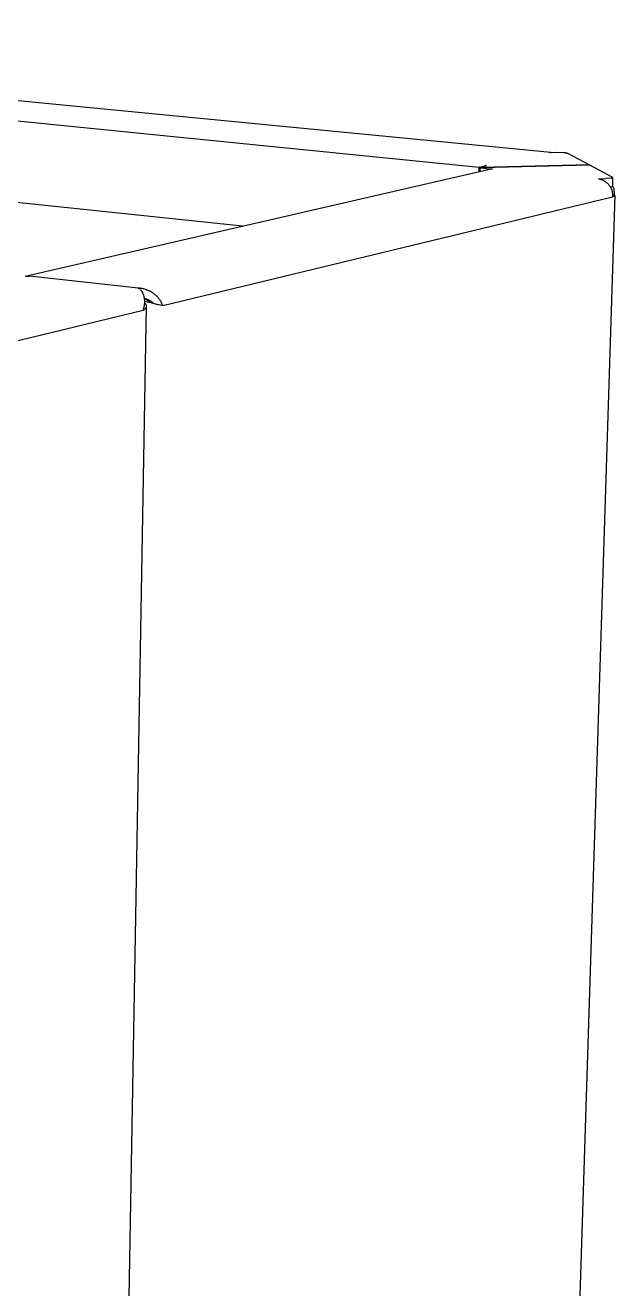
# Model space of a CAD drawing. Header units: millimetres. Extents: x -665 to 1920, y -373 to 1434.
# Drawn here: x 96.4 to 197.6, y 216.5 to 433.3 of the extents above; entities that cross this region are included whole.
import ezdxf

# ---------------------------------------------------------------- set-up
doc = ezdxf.new("R2010")
doc.units = ezdxf.units.MM
doc.header["$MEASUREMENT"] = 0
doc.layers.add('Domyślny', color=7, linetype='Continuous', true_color=0x000000)
doc.layers.add('Utwórz2D linie widoczne', color=7, linetype='Continuous', true_color=0x000000)

msp = doc.modelspace()

# ---------------------------------------------------------------- linework, layer by layer
at = {"layer": 'Domyślny'}
for p, q in [((-49, 431.3), (174.36, 408.89)), ((120.02, 385.18), (197.25, 403.83)), ((24.43, 362.1), (116.69, 384.38))]:
    msp.add_line(p, q, dxfattribs=at)
at = {"layer": 'Utwórz2D linie widoczne'}
for p, q in [((-38.03, 433.25), (186.62, 411.46)), ((133.71, 398.78), (-49.11, 418.05)), ((186.4, 411.44), (187.68, 411.47)), ((186.4, 411.44), (186.43, 411.45)), ((186.43, 411.45), (186.45, 411.45)), ((186.45, 411.45), (186.47, 411.45)), ((186.47, 411.45), (186.49, 411.46)), ((186.49, 411.46), (186.51, 411.46)), ((186.51, 411.46), (186.54, 411.46)), ((186.54, 411.46), (186.56, 411.46)), ((186.56, 411.46), (186.58, 411.46)), ((186.58, 411.46), (186.6, 411.46)), ((186.6, 411.46), (186.62, 411.46)), ((186.62, 411.46), (186.65, 411.46)), ((186.65, 411.46), (186.67, 411.45)), ((186.67, 411.45), (186.69, 411.45)), ((187.68, 411.47), (188.8, 411.43)), ((188.8, 411.43), (188.88, 411.43)), ((188.88, 411.43), (188.96, 411.42)), ((188.96, 411.42), (189.04, 411.41)), ((189.04, 411.41), (189.12, 411.4)), ((189.12, 411.4), (189.19, 411.38)), ((189.19, 411.38), (189.27, 411.36)), ((189.27, 411.36), (189.35, 411.34)), ((189.35, 411.34), (189.42, 411.32)), ((189.42, 411.32), (189.49, 411.29)), ((189.49, 411.29), (193.27, 409.28)), ((96.44, 390.18), (175.89, 408.52)), ((174.34, 408.16), (174.36, 408.89)), ((174.36, 408.89), (174.36, 408.9)), ((174.36, 408.9), (174.36, 408.9)), ((174.36, 408.9), (174.36, 408.9)), ((174.36, 408.9), (174.36, 408.9)), ((174.36, 408.9), (174.36, 408.9)), ((174.36, 408.9), (174.36, 408.9)), ((174.36, 408.9), (174.36, 408.9)), ((174.36, 408.9), (174.37, 408.9)), ((174.36, 408.88), (174.36, 408.89)), ((174.36, 408.89), (174.36, 408.89)), ((174.36, 408.89), (174.36, 408.89)), ((174.36, 408.89), (174.36, 408.89)), ((174.36, 408.89), (174.36, 408.89)), ((174.36, 408.89), (174.36, 408.89)), ((174.36, 408.89), (174.36, 408.89)), ((174.36, 408.89), (174.36, 408.89)), ((174.36, 408.89), (174.36, 408.89)), ((174.36, 408.89), (174.36, 408.89)), ((174.36, 408.89), (174.36, 408.89)), ((174.36, 408.89), (174.36, 408.89)), ((174.36, 408.89), (174.36, 408.89)), ((174.36, 408.89), (174.36, 408.89)), ((174.36, 408.89), (174.36, 408.89)), ((174.36, 408.89), (174.36, 408.89)), ((174.36, 408.89), (174.36, 408.89)), ((174.36, 408.89), (174.36, 408.89)), ((174.36, 408.89), (174.36, 408.89)), ((174.36, 408.89), (174.36, 408.89)), ((174.36, 408.89), (174.36, 408.89)), ((174.36, 408.89), (174.36, 408.89)), ((174.36, 408.89), (174.36, 408.89)), ((174.36, 408.89), (174.36, 408.89)), ((174.36, 408.89), (174.36, 408.89)), ((174.36, 408.89), (174.36, 408.89)), ((174.36, 408.89), (174.36, 408.89)), ((174.36, 408.89), (174.36, 408.89)), ((174.36, 408.89), (174.36, 408.89)), ((174.36, 408.89), (174.36, 408.89)), ((174.36, 408.89), (174.36, 408.89)), ((174.36, 408.89), (174.36, 408.89)), ((174.36, 408.89), (174.36, 408.89)), ((174.36, 408.89), (174.36, 408.89)), ((174.36, 408.89), (174.36, 408.89)), ((174.36, 408.89), (174.36, 408.89)), ((174.36, 408.89), (174.36, 408.89)), ((174.36, 408.89), (174.36, 408.89)), ((174.36, 408.89), (174.36, 408.89)), ((174.36, 408.89), (174.36, 408.89)), ((174.36, 408.89), (174.36, 408.89)), ((174.36, 408.89), (174.36, 408.89)), ((174.36, 408.89), (174.36, 408.89)), ((174.36, 408.89), (174.36, 408.89)), ((174.36, 408.89), (174.36, 408.89)), ((174.36, 408.89), (174.36, 408.89)), ((174.36, 408.89), (174.36, 408.89)), ((174.36, 408.89), (174.36, 408.89)), ((174.36, 408.89), (174.36, 408.89)), ((174.36, 408.89), (174.36, 408.89)), ((174.36, 408.89), (174.36, 408.89)), ((174.36, 408.89), (174.36, 408.89)), ((174.36, 408.89), (174.36, 408.89)), ((174.36, 408.89), (174.36, 408.89)), ((174.36, 408.89), (174.36, 408.89)), ((174.36, 408.89), (174.36, 408.89)), ((174.36, 408.89), (174.36, 408.89)), ((174.37, 408.88), (174.36, 408.88)), ((174.36, 408.88), (174.36, 408.88)), ((174.36, 408.88), (174.36, 408.88)), ((174.36, 408.88), (174.36, 408.88)), ((174.36, 408.88), (174.36, 408.88)), ((174.36, 408.88), (174.36, 408.88)), ((174.36, 408.88), (174.36, 408.88)), ((174.36, 408.88), (174.36, 408.88)), ((174.37, 408.9), (174.37, 408.9)), ((174.37, 408.9), (174.37, 408.9)), ((174.37, 408.9), (174.37, 408.9)), ((174.37, 408.9), (174.37, 408.9)), ((174.37, 408.9), (174.37, 408.9)), ((174.37, 408.9), (174.37, 408.9)), ((174.37, 408.9), (174.38, 408.9)), ((174.38, 408.88), (174.37, 408.88)), ((174.37, 408.88), (174.37, 408.88)), ((174.37, 408.88), (174.37, 408.88)), ((174.37, 408.88), (174.37, 408.88)), ((174.37, 408.88), (174.37, 408.88)), ((174.37, 408.88), (174.37, 408.88)), ((174.37, 408.88), (174.37, 408.88)), ((174.38, 408.9), (175.55, 409.17)), ((174.38, 408.9), (174.38, 408.9)), ((174.38, 408.9), (174.38, 408.9)), ((174.39, 408.88), (174.38, 408.88)), ((174.38, 408.88), (174.38, 408.88)), ((174.38, 408.88), (174.38, 408.88)), ((174.39, 408.87), (174.39, 408.88)), ((174.4, 408.87), (174.39, 408.87)), ((174.41, 408.87), (174.4, 408.87)), ((174.42, 408.87), (174.41, 408.87)), ((174.44, 408.87), (174.42, 408.87)), ((174.45, 408.87), (174.44, 408.87)), ((174.49, 408.86), (174.45, 408.87)), ((174.52, 408.86), (174.49, 408.86)), ((174.51, 408.2), (174.53, 408.79)), ((174.56, 408.86), (174.52, 408.86)), ((174.53, 408.79), (174.53, 408.8)), ((174.53, 408.8), (174.53, 408.8)), ((174.53, 408.8), (174.53, 408.8)), ((174.53, 408.8), (174.53, 408.8)), ((174.53, 408.8), (174.53, 408.8)), ((174.53, 408.8), (174.53, 408.8)), ((174.53, 408.8), (174.53, 408.8)), ((174.53, 408.8), (174.53, 408.8)), ((174.53, 408.8), (174.53, 408.8)), ((174.53, 408.8), (174.53, 408.8)), ((174.53, 408.8), (174.53, 408.8)), ((174.53, 408.8), (174.53, 408.8)), ((174.53, 408.8), (174.53, 408.8)), ((174.53, 408.8), (174.53, 408.8)), ((174.53, 408.8), (174.53, 408.8)), ((174.53, 408.8), (174.53, 408.8)), ((174.53, 408.8), (174.53, 408.8)), ((174.53, 408.8), (174.53, 408.8)), ((174.53, 408.8), (174.53, 408.8)), ((174.53, 408.8), (174.53, 408.8)), ((174.53, 408.8), (174.53, 408.8)), ((174.53, 408.8), (174.53, 408.8)), ((174.53, 408.8), (174.53, 408.8)), ((174.53, 408.8), (174.53, 408.8)), ((174.53, 408.8), (174.53, 408.8)), ((174.53, 408.8), (174.53, 408.8)), ((174.53, 408.8), (174.53, 408.8)), ((174.53, 408.8), (174.53, 408.8)), ((174.53, 408.8), (174.53, 408.8)), ((174.53, 408.8), (174.53, 408.8)), ((174.53, 408.8), (174.53, 408.8)), ((174.53, 408.8), (174.54, 408.8)), ((174.54, 408.79), (174.53, 408.79)), ((174.53, 408.79), (174.53, 408.79)), ((174.53, 408.79), (174.53, 408.79)), ((174.53, 408.79), (174.53, 408.79)), ((174.53, 408.79), (174.53, 408.79)), ((174.53, 408.79), (174.53, 408.79)), ((174.53, 408.79), (174.53, 408.79)), ((174.53, 408.79), (174.53, 408.79)), ((174.53, 408.79), (174.53, 408.79)), ((174.53, 408.79), (174.53, 408.79)), ((174.53, 408.79), (174.53, 408.79)), ((174.53, 408.79), (174.53, 408.79)), ((174.53, 408.79), (174.53, 408.79)), ((174.53, 408.79), (174.53, 408.79)), ((174.53, 408.79), (174.53, 408.79)), ((174.53, 408.79), (174.53, 408.79)), ((174.53, 408.79), (174.53, 408.79)), ((174.53, 408.79), (174.53, 408.79)), ((174.53, 408.79), (174.53, 408.79)), ((174.53, 408.79), (174.53, 408.79)), ((174.53, 408.79), (174.53, 408.79)), ((174.53, 408.79), (174.53, 408.79)), ((174.53, 408.79), (174.53, 408.79)), ((174.53, 408.79), (174.53, 408.79)), ((174.53, 408.79), (174.53, 408.79)), ((174.53, 408.79), (174.53, 408.79)), ((174.53, 408.79), (174.53, 408.79)), ((174.53, 408.79), (174.53, 408.79)), ((174.53, 408.79), (174.53, 408.79)), ((174.53, 408.79), (174.53, 408.79)), ((174.53, 408.79), (174.53, 408.79)), ((174.53, 408.79), (174.53, 408.79)), ((174.53, 408.79), (174.53, 408.79)), ((174.53, 408.79), (174.53, 408.79)), ((174.53, 408.79), (174.53, 408.79)), ((174.53, 408.79), (174.53, 408.79)), ((174.53, 408.79), (174.53, 408.79)), ((174.53, 408.79), (174.53, 408.79)), ((174.53, 408.79), (174.53, 408.79)), ((174.53, 408.79), (174.53, 408.79)), ((174.54, 408.8), (174.55, 408.81)), ((174.54, 408.8), (174.54, 408.8)), ((174.54, 408.8), (174.54, 408.8)), ((174.54, 408.8), (174.54, 408.8)), ((174.54, 408.8), (174.54, 408.8)), ((174.54, 408.8), (174.54, 408.8)), ((174.54, 408.8), (174.54, 408.8)), ((174.54, 408.8), (174.54, 408.8)), ((174.54, 408.78), (174.54, 408.79)), ((174.54, 408.79), (174.54, 408.79)), ((174.54, 408.79), (174.54, 408.79)), ((174.54, 408.79), (174.54, 408.79)), ((174.55, 408.78), (174.54, 408.78)), ((174.54, 408.78), (174.54, 408.78)), ((174.54, 408.78), (174.54, 408.78)), ((174.57, 408.81), (174.55, 408.81)), ((174.55, 408.81), (174.55, 408.81)), ((174.55, 408.81), (174.55, 408.81)), ((174.56, 408.78), (174.55, 408.78)), ((174.55, 408.78), (174.55, 408.78)), ((174.55, 408.78), (174.55, 408.78)), ((174.59, 408.86), (174.56, 408.86)), ((174.57, 408.78), (174.56, 408.78)), ((174.56, 408.78), (174.56, 408.78)), ((174.59, 408.81), (174.57, 408.81)), ((174.58, 408.77), (174.57, 408.78)), ((174.59, 408.77), (174.58, 408.77)), ((193.27, 409.28), (174.59, 408.86)), ((174.61, 408.82), (174.59, 408.81)), ((174.61, 408.77), (174.59, 408.77)), ((174.63, 408.82), (174.61, 408.82)), ((174.62, 408.77), (174.61, 408.77)), ((174.62, 408.77), (176.62, 408.57)), ((174.65, 408.82), (174.63, 408.82)), ((174.67, 408.82), (174.65, 408.82)), ((193.35, 409.24), (174.67, 408.82)), ((175.33, 409.13), (175.31, 409.12)), ((175.35, 409.14), (175.33, 409.13)), ((175.38, 409.15), (175.35, 409.14)), ((175.41, 409.15), (175.38, 409.15)), ((175.43, 409.16), (175.41, 409.15)), ((175.46, 409.17), (175.43, 409.16)), ((175.48, 409.18), (175.46, 409.17)), ((175.48, 409.18), (175.48, 409.16)), ((175.55, 409.17), (175.48, 409.18)), ((175.96, 408.53), (175.89, 408.52)), ((176.03, 408.55), (175.96, 408.53)), ((176.1, 408.56), (176.03, 408.55)), ((176.17, 408.56), (176.1, 408.56)), ((176.24, 408.57), (176.17, 408.56)), ((176.3, 408.57), (176.24, 408.57)), ((176.37, 408.57), (176.3, 408.57)), ((176.44, 408.57), (176.37, 408.57)), ((176.51, 408.57), (176.44, 408.57)), ((176.58, 408.56), (176.51, 408.57)), ((176.62, 408.57), (176.58, 408.56)), ((193.27, 409.28), (193.27, 409.24)), ((197.2, 407.19), (193.35, 409.24)), ((194.84, 406.91), (196.15, 406.94)), ((194.84, 406.91), (194.94, 406.89)), ((194.94, 406.89), (195.04, 406.87)), ((195.04, 406.87), (195.13, 406.84)), ((195.13, 406.84), (195.23, 406.81)), ((195.23, 406.81), (195.32, 406.78)), ((195.32, 406.78), (195.42, 406.75)), ((195.42, 406.75), (195.51, 406.71)), ((195.51, 406.71), (195.6, 406.67)), ((195.6, 406.67), (195.69, 406.62)), ((195.69, 406.62), (195.78, 406.57)), ((195.78, 406.57), (195.86, 406.52)), ((195.86, 406.52), (195.95, 406.47)), ((195.95, 406.47), (196.03, 406.41)), ((196.03, 406.41), (196.11, 406.35)), ((196.11, 406.35), (196.19, 406.29)), ((197.06, 407.02), (196.15, 406.94)), ((196.19, 406.29), (196.26, 406.23)), ((196.26, 406.23), (196.34, 406.16)), ((196.34, 406.16), (196.41, 406.09)), ((196.41, 406.09), (196.48, 406.02)), ((196.48, 406.02), (196.54, 405.95)), ((196.54, 405.95), (196.61, 405.87)), ((196.61, 405.87), (196.67, 405.79)), ((196.67, 405.79), (196.73, 405.71)), ((196.73, 405.71), (196.78, 405.63)), ((196.78, 405.63), (196.84, 405.54)), ((196.84, 405.54), (196.89, 405.46)), ((196.84, 405.5), (196.9, 405.51)), ((196.89, 405.46), (196.93, 405.37)), ((196.9, 405.51), (196.96, 405.52)), ((196.93, 405.37), (196.98, 405.28)), ((196.96, 405.52), (197.01, 405.53)), ((197.01, 405.53), (197.21, 405.64)), ((197.06, 407.02), (197.09, 407.03)), ((197.09, 407.03), (197.11, 407.04)), ((197.11, 407.04), (197.12, 407.04)), ((197.12, 407.04), (197.14, 407.05)), ((197.14, 407.05), (197.15, 407.05)), ((197.15, 407.05), (197.16, 407.06)), ((197.16, 407.06), (197.18, 407.06)), ((197.18, 407.06), (197.19, 407.06)), ((197.19, 407.06), (197.19, 407.07)), ((197.19, 407.07), (197.2, 407.07)), ((197.35, 405.52), (197.19, 405.6)), ((197.2, 407.18), (197.2, 407.19)), ((197.21, 407.18), (197.2, 407.18)), ((197.2, 407.07), (197.2, 407.07)), ((197.2, 407.07), (197.21, 407.07)), ((197.22, 407.18), (197.21, 407.18)), ((197.21, 407.18), (197.21, 407.18)), ((197.25, 407.12), (197.21, 405.64)), ((197.21, 407.07), (197.21, 407.08)), ((197.21, 407.08), (197.22, 407.08)), ((197.22, 407.17), (197.22, 407.18)), ((197.23, 407.17), (197.22, 407.17)), ((197.22, 407.17), (197.22, 407.17)), ((197.22, 407.08), (197.23, 407.09)), ((197.22, 407.08), (197.22, 407.08)), ((197.22, 407.08), (197.22, 407.08)), ((197.23, 407.16), (197.23, 407.17)), ((197.24, 407.16), (197.23, 407.16)), ((197.23, 407.16), (197.23, 407.16)), ((197.23, 407.16), (197.23, 407.16)), ((197.23, 407.16), (197.23, 407.16)), ((197.23, 407.09), (197.23, 407.09)), ((197.23, 407.09), (197.23, 407.09)), ((197.23, 407.09), (197.23, 407.09)), ((197.23, 407.09), (197.23, 407.09)), ((197.23, 407.09), (197.24, 407.09)), ((197.24, 407.15), (197.24, 407.16)), ((197.24, 407.16), (197.24, 407.16)), ((197.24, 407.16), (197.24, 407.16)), ((197.24, 407.16), (197.24, 407.16)), ((197.25, 407.15), (197.24, 407.15)), ((197.24, 407.15), (197.24, 407.15)), ((197.24, 407.15), (197.24, 407.15)), ((197.24, 407.15), (197.24, 407.15)), ((197.24, 407.15), (197.24, 407.15)), ((197.24, 407.1), (197.25, 407.11)), ((197.24, 407.09), (197.24, 407.1)), ((197.24, 407.1), (197.24, 407.1)), ((197.24, 407.1), (197.24, 407.1)), ((197.24, 407.1), (197.24, 407.1)), ((197.24, 407.1), (197.24, 407.1)), ((197.24, 407.1), (197.24, 407.1)), ((197.24, 407.1), (197.24, 407.1)), ((197.24, 407.1), (197.24, 407.1)), ((197.25, 407.14), (197.25, 407.15)), ((197.25, 407.15), (197.25, 407.15)), ((197.25, 407.13), (197.25, 407.14)), ((197.25, 407.14), (197.25, 407.14)), ((197.25, 407.14), (197.25, 407.14)), ((197.25, 407.14), (197.25, 407.14)), ((197.25, 407.14), (197.25, 407.14)), ((197.25, 407.14), (197.25, 407.14)), ((197.25, 407.14), (197.25, 407.14)), ((197.25, 407.14), (197.25, 407.14)), ((197.25, 407.14), (197.25, 407.14)), ((197.25, 407.14), (197.25, 407.14)), ((197.25, 407.14), (197.25, 407.14)), ((197.25, 407.14), (197.25, 407.14)), ((197.25, 407.12), (197.25, 407.13)), ((197.25, 407.13), (197.25, 407.13)), ((197.25, 407.13), (197.25, 407.13)), ((197.25, 407.13), (197.25, 407.13)), ((197.25, 407.13), (197.25, 407.13)), ((197.25, 407.13), (197.25, 407.13)), ((197.25, 407.13), (197.25, 407.13)), ((197.25, 407.13), (197.25, 407.13)), ((197.25, 407.13), (197.25, 407.13)), ((197.25, 407.13), (197.25, 407.13)), ((197.25, 407.13), (197.25, 407.13)), ((197.25, 407.13), (197.25, 407.13)), ((197.25, 407.13), (197.25, 407.13)), ((197.25, 407.13), (197.25, 407.13)), ((197.25, 407.13), (197.25, 407.13)), ((197.25, 407.11), (197.25, 407.12)), ((197.25, 407.12), (197.25, 407.12)), ((197.25, 407.12), (197.25, 407.12)), ((197.25, 407.12), (197.25, 407.12)), ((197.25, 407.12), (197.25, 407.12)), ((197.25, 407.12), (197.25, 407.12)), ((197.25, 407.12), (197.25, 407.12)), ((197.25, 407.12), (197.25, 407.12)), ((197.25, 407.12), (197.25, 407.12)), ((197.25, 407.12), (197.25, 407.12)), ((197.25, 407.12), (197.25, 407.12)), ((197.25, 407.12), (197.25, 407.12)), ((197.25, 407.12), (197.25, 407.12)), ((197.25, 407.12), (197.25, 407.12)), ((197.25, 407.12), (197.25, 407.12)), ((197.25, 407.11), (197.25, 407.11)), ((197.25, 407.11), (197.25, 407.11)), ((197.25, 407.11), (197.25, 407.11)), ((197.25, 407.11), (197.25, 407.11)), ((197.25, 407.11), (197.25, 407.11)), ((197.25, 407.11), (197.25, 407.11)), ((197.25, 407.11), (197.25, 407.11)), ((197.25, 407.11), (197.25, 407.11)), ((197.25, 407.11), (197.25, 407.11)), ((197.37, 405.48), (197.35, 405.52)), ((197.39, 405.44), (197.37, 405.48)), ((197.41, 405.4), (197.39, 405.44)), ((197.43, 405.37), (197.41, 405.4)), ((197.45, 405.33), (197.43, 405.37)), ((197.62, 404.02), (188.2, 108.36)), ((196.98, 405.28), (197.02, 405.19)), ((197.02, 405.19), (197.06, 405.1)), ((197.06, 405.1), (197.09, 405)), ((197.09, 405), (197.12, 404.91)), ((197.12, 404.91), (197.15, 404.81)), ((197.15, 404.81), (197.18, 404.72)), ((197.18, 404.72), (197.2, 404.62)), ((197.2, 404.62), (197.22, 404.52)), ((197.22, 404.52), (197.23, 404.42)), ((197.23, 404.42), (197.24, 404.33)), ((197.24, 404.33), (197.25, 404.23)), ((197.51, 404.14), (197.24, 404.14)), ((197.25, 404.23), (197.25, 404.13)), ((197.25, 404.13), (197.26, 404.03)), ((197.26, 404.03), (197.25, 403.93)), ((197.25, 403.93), (197.25, 403.83)), ((197.31, 403.85), (197.25, 403.83)), ((197.34, 403.85), (197.31, 403.85)), ((197.37, 403.86), (197.34, 403.85)), ((197.4, 403.87), (197.37, 403.86)), ((197.43, 403.88), (197.4, 403.87)), ((197.45, 403.89), (197.43, 403.88)), ((197.46, 405.29), (197.45, 405.33)), ((197.47, 403.9), (197.45, 403.89)), ((197.48, 405.25), (197.46, 405.29)), ((197.49, 403.91), (197.47, 403.9)), ((197.49, 405.21), (197.48, 405.25)), ((197.5, 405.17), (197.49, 405.21)), ((197.5, 403.91), (197.49, 403.91)), ((197.51, 405.13), (197.5, 405.17)), ((197.51, 403.92), (197.5, 403.91)), ((197.52, 405.08), (197.51, 405.13)), ((197.53, 404.66), (197.51, 404.14)), ((197.51, 404.14), (197.52, 404.14)), ((197.52, 403.92), (197.51, 403.92)), ((197.53, 405.04), (197.52, 405.08)), ((197.52, 404.14), (197.53, 404.13)), ((197.53, 403.93), (197.52, 403.92)), ((197.53, 405), (197.53, 405.04)), ((197.54, 404.96), (197.53, 405)), ((197.53, 404.7), (197.54, 404.75)), ((197.53, 404.66), (197.53, 404.7)), ((197.53, 404.13), (197.54, 404.13)), ((197.54, 403.93), (197.53, 403.93)), ((197.54, 404.92), (197.54, 404.96)), ((197.54, 404.87), (197.54, 404.92)), ((197.54, 404.83), (197.54, 404.87)), ((197.54, 404.79), (197.54, 404.83)), ((197.54, 404.75), (197.54, 404.79)), ((197.54, 404.13), (197.55, 404.12)), ((197.55, 403.94), (197.54, 403.93)), ((197.55, 404.12), (197.55, 404.12)), ((197.55, 404.12), (197.56, 404.11)), ((197.56, 403.94), (197.55, 403.94)), ((197.56, 404.11), (197.57, 404.11)), ((197.57, 403.95), (197.56, 403.95)), ((197.56, 403.95), (197.56, 403.94)), ((197.57, 404.11), (197.57, 404.1)), ((197.57, 404.1), (197.58, 404.1)), ((197.58, 403.96), (197.57, 403.95)), ((197.57, 403.95), (197.57, 403.95)), ((197.58, 404.1), (197.58, 404.1)), ((197.58, 404.1), (197.58, 404.09)), ((197.58, 404.09), (197.58, 404.09)), ((197.58, 404.09), (197.59, 404.09)), ((197.59, 403.97), (197.58, 403.96)), ((197.58, 403.96), (197.58, 403.96)), ((197.58, 403.96), (197.58, 403.96)), ((197.58, 403.96), (197.58, 403.96)), ((197.59, 404.09), (197.59, 404.09)), ((197.59, 404.09), (197.59, 404.08)), ((197.59, 404.08), (197.59, 404.08)), ((197.59, 404.08), (197.6, 404.08)), ((197.6, 403.98), (197.59, 403.98)), ((197.59, 403.98), (197.59, 403.97)), ((197.59, 403.97), (197.59, 403.97)), ((197.59, 403.97), (197.59, 403.97)), ((197.6, 404.08), (197.6, 404.08)), ((197.6, 404.08), (197.6, 404.07)), ((197.6, 404.07), (197.6, 404.07)), ((197.6, 404.07), (197.6, 404.07)), ((197.6, 404.07), (197.61, 404.07)), ((197.61, 403.99), (197.6, 403.99)), ((197.6, 403.99), (197.6, 403.99)), ((197.6, 403.99), (197.6, 403.98)), ((197.6, 403.98), (197.6, 403.98)), ((197.6, 403.98), (197.6, 403.98)), ((197.61, 404.07), (197.61, 404.06)), ((197.61, 404.06), (197.61, 404.06)), ((197.61, 404.06), (197.61, 404.06)), ((197.61, 404.06), (197.61, 404.05)), ((197.61, 404.05), (197.61, 404.05)), ((197.61, 404.05), (197.61, 404.05)), ((197.61, 404.05), (197.61, 404.05)), ((197.61, 404.05), (197.61, 404.05)), ((197.61, 404.05), (197.61, 404.05)), ((197.61, 404.05), (197.61, 404.05)), ((197.61, 404.05), (197.61, 404.05)), ((197.61, 404.05), (197.61, 404.04)), ((197.61, 404.04), (197.62, 404.04)), ((197.62, 404.01), (197.61, 404.01)), ((197.61, 404.01), (197.61, 404.01)), ((197.61, 404.01), (197.61, 404.01)), ((197.61, 404.01), (197.61, 404.01)), ((197.61, 404.01), (197.61, 404.01)), ((197.61, 404.01), (197.61, 404)), ((197.61, 404), (197.61, 404)), ((197.61, 404), (197.61, 404)), ((197.61, 404), (197.61, 404)), ((197.61, 404), (197.61, 404)), ((197.61, 404), (197.61, 404)), ((197.61, 404), (197.61, 404)), ((197.61, 404), (197.61, 403.99)), ((197.61, 403.99), (197.61, 403.99)), ((197.62, 404.04), (197.62, 404.04)), ((197.62, 404.04), (197.62, 404.04)), ((197.62, 404.04), (197.62, 404.04)), ((197.62, 404.04), (197.62, 404.04)), ((197.62, 404.04), (197.62, 404.04)), ((197.62, 404.04), (197.62, 404.04)), ((197.62, 404.04), (197.62, 404.03)), ((197.62, 404.03), (197.62, 404.03)), ((197.62, 404.03), (197.62, 404.03)), ((197.62, 404.03), (197.62, 404.03)), ((197.62, 404.03), (197.62, 404.03)), ((197.62, 404.03), (197.62, 404.03)), ((197.62, 404.03), (197.62, 404.03)), ((197.62, 404.03), (197.62, 404.03)), ((197.62, 404.03), (197.62, 404.02)), ((197.62, 404.02), (197.62, 404.02)), ((197.62, 404.02), (197.62, 404.02)), ((197.62, 404.02), (197.62, 404.02)), ((197.62, 404.02), (197.62, 404.02)), ((197.62, 404.02), (197.62, 404.02)), ((197.62, 404.02), (197.62, 404.02)), ((197.62, 404.02), (197.62, 404.01)), ((197.62, 404.01), (197.62, 404.01)), ((197.62, 404.01), (197.62, 404.01)), ((96.43, 390.18), (96.5, 390.19)), ((96.5, 390.19), (96.57, 390.2)), ((96.57, 390.2), (96.64, 390.21)), ((96.64, 390.21), (96.71, 390.22)), ((96.71, 390.22), (96.79, 390.23)), ((96.79, 390.23), (96.86, 390.23)), ((96.86, 390.23), (96.93, 390.23)), ((96.93, 390.23), (97, 390.23)), ((97, 390.23), (97.07, 390.22)), ((97.07, 390.22), (97.14, 390.22)), ((115.8, 388.14), (97.14, 390.22)), ((115.94, 388.14), (115.8, 388.14)), ((115.83, 388.13), (115.8, 388.14)), ((115.86, 388.11), (115.83, 388.13)), ((115.9, 388.1), (115.86, 388.11)), ((115.93, 388.09), (115.9, 388.1)), ((115.96, 388.07), (115.93, 388.09)), ((116.09, 388.13), (115.94, 388.14)), ((115.99, 388.05), (115.96, 388.07)), ((116.02, 388.03), (115.99, 388.05)), ((116.05, 388.02), (116.02, 388.03)), ((116.07, 388), (116.05, 388.02)), ((116.23, 388.11), (116.09, 388.13)), ((116.37, 388.1), (116.23, 388.11)), ((116.52, 388.07), (116.37, 388.1)), ((116.66, 388.05), (116.52, 388.07)), ((116.8, 388.02), (116.66, 388.05)), ((116.94, 387.98), (116.8, 388.02)), ((116.1, 387.97), (116.07, 388)), ((116.24, 387.85), (116.21, 387.88)), ((116.28, 387.81), (116.24, 387.85)), ((116.31, 387.78), (116.28, 387.81)), ((116.35, 387.74), (116.31, 387.78)), ((116.38, 387.7), (116.35, 387.74)), ((116.42, 387.64), (116.38, 387.7)), ((116.47, 387.58), (116.42, 387.64)), ((116.51, 387.52), (116.47, 387.58)), ((116.54, 387.45), (116.51, 387.52)), ((116.58, 387.39), (116.54, 387.45)), ((116.61, 387.32), (116.58, 387.39)), ((116.64, 387.26), (116.61, 387.32)), ((116.67, 387.2), (116.64, 387.26)), ((116.69, 387.14), (116.67, 387.2)), ((116.73, 387.05), (116.69, 387.14)), ((116.76, 386.96), (116.73, 387.05)), ((116.78, 386.9), (116.76, 386.96)), ((116.8, 386.84), (116.78, 386.9)), ((116.83, 386.73), (116.8, 386.84)), ((116.85, 386.62), (116.83, 386.73)), ((116.88, 386.51), (116.85, 386.62)), ((116.89, 386.4), (116.88, 386.51)), ((116.89, 386.41), (117.01, 386.38)), ((116.91, 386.28), (116.89, 386.4)), ((117.86, 385.78), (116.9, 386.32)), ((116.92, 386.16), (116.91, 386.28)), ((116.93, 386.04), (116.92, 386.16)), ((116.93, 385.92), (116.93, 386.04)), ((116.93, 385.8), (116.93, 385.92)), ((116.93, 385.89), (120.02, 385.18)), ((117.08, 387.94), (116.94, 387.98)), ((117.01, 386.38), (117.12, 386.34)), ((117.21, 387.89), (117.08, 387.94)), ((117.12, 386.34), (117.23, 386.3)), ((117.21, 387.89), (117.3, 387.86)), ((117.23, 386.3), (117.34, 386.26)), ((117.3, 387.86), (117.38, 387.83)), ((117.34, 386.26), (117.45, 386.21)), ((117.52, 387.77), (117.38, 387.83)), ((117.45, 386.21), (117.56, 386.16)), ((117.67, 387.71), (117.52, 387.77)), ((117.56, 386.16), (117.67, 386.11)), ((117.81, 387.64), (117.67, 387.71)), ((117.67, 386.11), (117.77, 386.05)), ((117.77, 386.05), (117.87, 385.99)), ((117.94, 387.57), (117.81, 387.64)), ((117.87, 385.99), (117.97, 385.92)), ((118.08, 387.49), (117.94, 387.57)), ((117.97, 385.92), (118.07, 385.86)), ((118.07, 385.86), (118.17, 385.78)), ((118.21, 387.41), (118.08, 387.49)), ((118.34, 387.32), (118.21, 387.41)), ((118.46, 387.23), (118.34, 387.32)), ((118.46, 387.23), (118.57, 387.15)), ((118.57, 387.15), (118.68, 387.06)), ((118.68, 387.06), (118.79, 386.97)), ((118.79, 386.97), (118.89, 386.88)), ((118.89, 386.88), (118.99, 386.78)), ((119.08, 386.69), (118.99, 386.78)), ((119.17, 386.59), (119.08, 386.69)), ((119.26, 386.49), (119.17, 386.59)), ((119.35, 386.38), (119.26, 386.49)), ((119.43, 386.28), (119.35, 386.38)), ((119.43, 386.28), (119.5, 386.17)), ((119.5, 386.17), (119.58, 386.07)), ((119.58, 386.07), (119.65, 385.96)), ((119.65, 385.96), (119.71, 385.85)), ((119.71, 385.85), (119.77, 385.73)), ((117.19, 385.07), (111.57, 64.98)), ((116.69, 384.38), (116.73, 384.51)), ((116.72, 384.39), (116.69, 384.38)), ((116.74, 384.4), (116.72, 384.39)), ((116.73, 384.51), (116.77, 384.64)), ((116.76, 384.41), (116.74, 384.4)), ((116.79, 384.42), (116.76, 384.41)), ((116.77, 384.64), (116.81, 384.77)), ((116.81, 384.43), (116.79, 384.42)), ((116.81, 384.77), (116.84, 384.9)), ((116.83, 384.44), (116.81, 384.43)), ((116.85, 384.46), (116.83, 384.44)), ((116.84, 384.9), (116.86, 385.03)), ((116.87, 384.47), (116.85, 384.46)), ((116.86, 385.03), (116.88, 385.16)), ((116.89, 384.48), (116.87, 384.47)), ((116.88, 385.16), (116.9, 385.29)), ((116.91, 384.5), (116.89, 384.48)), ((116.9, 385.29), (116.92, 385.42)), ((116.93, 384.52), (116.91, 384.5)), ((116.92, 385.42), (116.93, 385.55)), ((116.93, 385.68), (116.93, 385.8)), ((116.93, 385.55), (116.93, 385.68)), ((116.93, 385.6), (116.95, 385.59)), ((116.95, 384.53), (116.93, 384.52)), ((116.95, 385.59), (116.97, 385.57)), ((116.97, 384.55), (116.95, 384.53)), ((116.97, 385.57), (116.98, 385.55)), ((116.98, 384.57), (116.97, 384.55)), ((116.98, 385.55), (117, 385.53)), ((117, 384.59), (116.98, 384.57)), ((117, 385.53), (117.02, 385.51)), ((117.02, 384.61), (117, 384.59)), ((117.02, 385.51), (117.03, 385.49)), ((117.03, 384.63), (117.02, 384.61)), ((117.03, 385.49), (117.05, 385.47)), ((117.05, 384.65), (117.03, 384.63)), ((117.05, 385.47), (117.06, 385.45)), ((117.06, 384.67), (117.05, 384.65)), ((117.06, 385.45), (117.07, 385.43)), ((117.08, 384.69), (117.06, 384.67)), ((117.07, 385.43), (117.09, 385.41)), ((117.09, 384.71), (117.08, 384.69)), ((117.09, 385.41), (117.1, 385.39)), ((117.1, 384.73), (117.09, 384.71)), ((117.1, 385.39), (117.11, 385.36)), ((117.11, 384.76), (117.1, 384.73)), ((117.11, 385.36), (117.12, 385.34)), ((117.12, 384.78), (117.11, 384.76)), ((117.12, 385.34), (117.13, 385.32)), ((117.13, 384.8), (117.12, 384.78)), ((117.13, 385.32), (117.14, 385.29)), ((117.14, 384.83), (117.13, 384.8)), ((117.14, 385.29), (117.15, 385.27)), ((117.15, 384.85), (117.14, 384.83)), ((117.15, 385.27), (117.15, 385.25)), ((117.15, 385.25), (117.16, 385.22)), ((117.16, 384.9), (117.15, 384.87)), ((117.15, 384.87), (117.15, 384.85)), ((117.16, 385.22), (117.16, 385.2)), ((117.16, 385.2), (117.17, 385.17)), ((117.17, 384.95), (117.16, 384.92)), ((117.16, 384.92), (117.16, 384.9)), ((117.17, 385.17), (117.17, 385.15)), ((117.17, 385.15), (117.17, 385.12)), ((117.17, 385.12), (117.18, 385.1)), ((117.18, 385.02), (117.17, 385)), ((117.17, 385), (117.17, 384.97)), ((117.17, 384.97), (117.17, 384.95)), ((117.18, 385.1), (117.18, 385.07)), ((117.18, 385.07), (117.18, 385.05)), ((117.18, 385.05), (117.18, 385.02)), ((117.86, 385.78), (118.03, 385.71)), ((118.03, 385.71), (118.21, 385.64)), ((118.17, 385.78), (118.26, 385.71)), ((118.21, 385.64), (118.39, 385.57)), ((118.26, 385.71), (118.35, 385.63)), ((118.35, 385.63), (118.44, 385.55)), ((118.39, 385.57), (118.57, 385.51)), ((118.57, 385.51), (118.75, 385.46)), ((118.75, 385.46), (118.93, 385.41)), ((118.93, 385.41), (119.11, 385.37)), ((119.11, 385.37), (119.3, 385.33)), ((119.83, 385.63), (119.77, 385.73)), ((119.88, 385.52), (119.83, 385.63)), ((119.93, 385.41), (119.88, 385.52)), ((119.98, 385.29), (119.93, 385.41)), ((120.02, 385.18), (119.98, 385.29))]:
    msp.add_line(p, q, dxfattribs=at)

doc.saveas('drawing.dxf')
